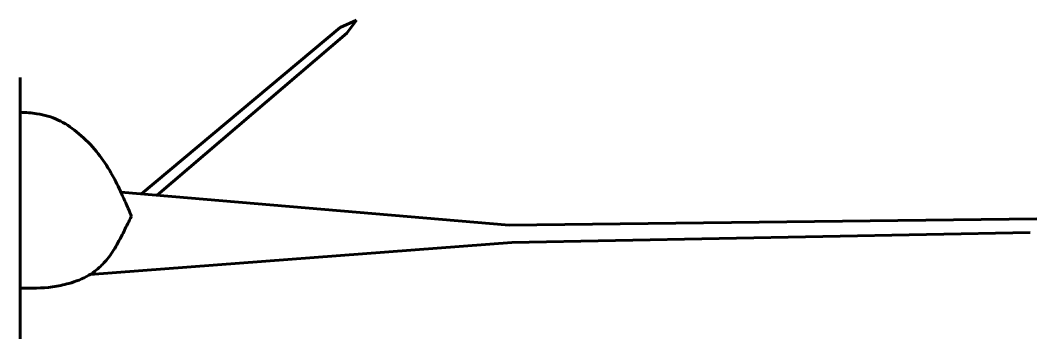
# Model space of a CAD drawing. Header units: millimetres. Extents: x -985956116104 to 1932156, y -552630487266 to 633586.
# Drawn here: x 1306780 to 1932156, y -79087 to 116810 of the extents above; entities that cross this region are included whole.
import ezdxf

# ---------------------------------------------------------------- set-up
doc = ezdxf.new("R2010")
doc.units = ezdxf.units.MM
doc.layers.add('_basic (Основной)', color=4, linetype='Continuous', lineweight=60)

msp = doc.modelspace()

# ---------------------------------------------------------------- linework, layer by layer
at = {"layer": '_basic (Основной)', "transparency": 33554687}
for p, q in [((1513540.067, 116809.983), (1503523.658, 112481.185)), ((1513540.067, 116809.983), (1507754.14, 108916.196)), ((1503523.658, 112481.185), (1381437.776, 10013.168)), ((1507754.14, 108916.196), (1391056.994, 9193.744)), ((1306779.832, -79086.839), (1306779.832, 81539.583)), ((1607572.356, -9250.363), (1368620.739, 11105.002)), ((1932156.391, -5433.53), (1607572.356, -9250.363)), ((1928158.103, -13834.575), (1609195.265, -19917.609)), ((1609195.265, -19917.609), (1349829.364, -39502.632))]:
    msp.add_line(p, q, dxfattribs=at)
for points in [[(1306779.832, 60251.158), (1317020.254, 59335.467), (1330051.324, 55469.208), (1341351.703, 48245.411), (1352448.472, 37460.589), (1360720.177, 26128.708), (1365403.213, 17785.733), (1371104.309, 5576.498), (1375176.516, -3682.171)], [(1375176.516, -3682.171), (1370580.446, -12863.74), (1365509.55, -22422.053), (1359599.397, -30916.338), (1353694.043, -36689.814), (1348879.9, -40089.749), (1336619.878, -45093.431), (1326670.645, -47210.371), (1306779.832, -48044.316)]]:
    msp.add_spline(points, degree=3, dxfattribs=at)

doc.saveas('drawing.dxf')
